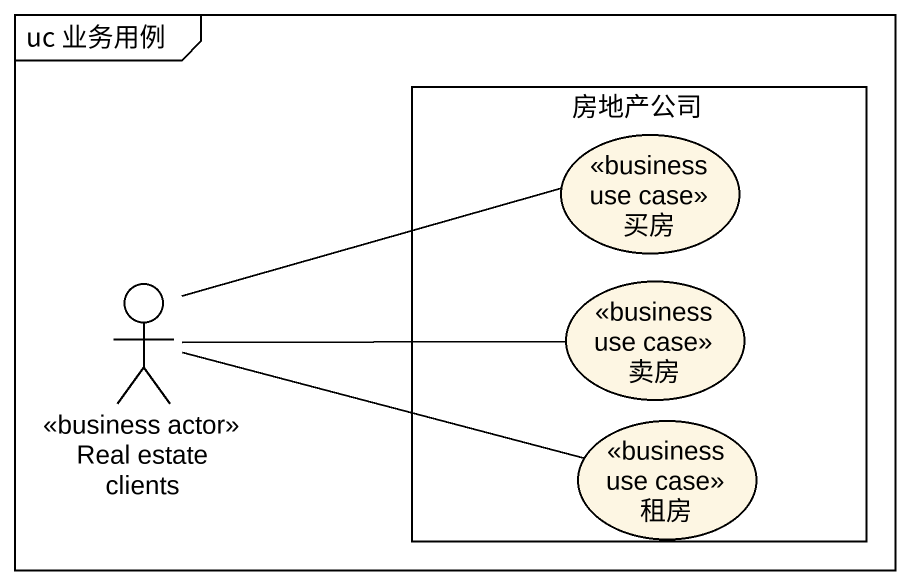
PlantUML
@startuml
mainframe uc 业务用例
rectangle 房地产公司 {
  usecase 买房 <<business use case>>
  usecase 卖房 <<business use case>>
  usecase 租房 <<business use case>>
}
actor "Real estate clients" as Real_estate_clients <<business actor>>
Real_estate_clients -right- 买房
Real_estate_clients -right- 卖房
Real_estate_clients -right- 租房
@enduml
